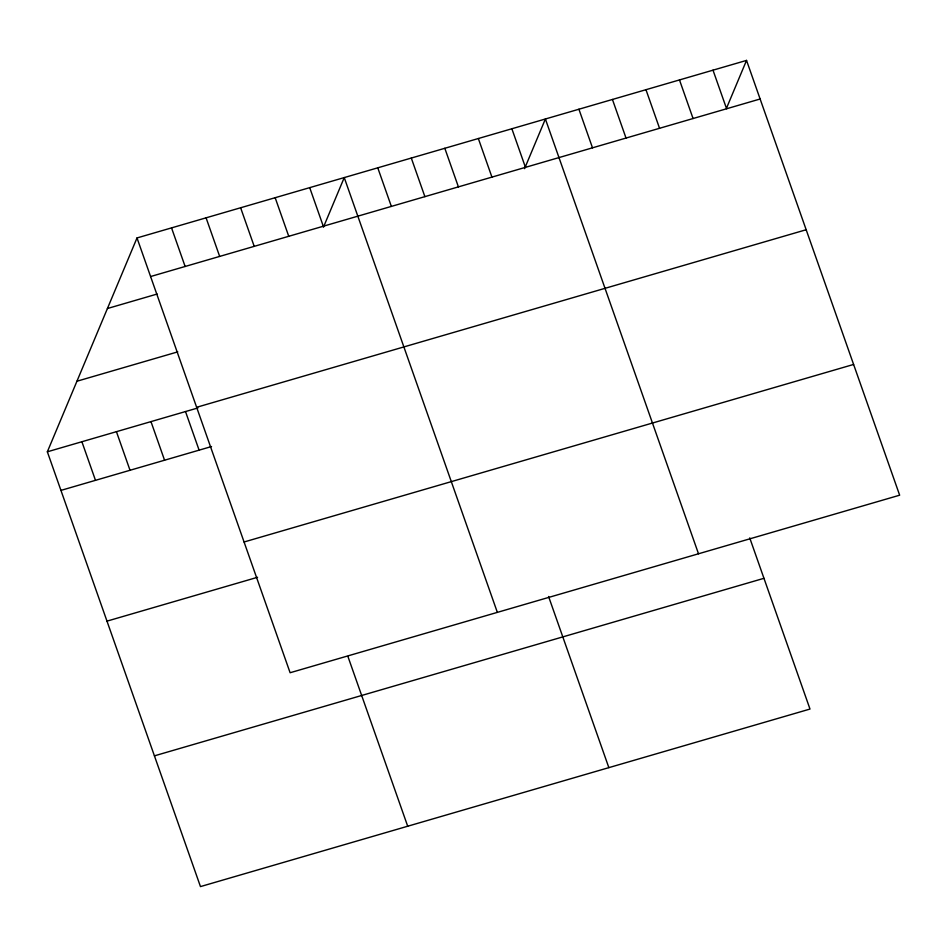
<?xml version="1.0" encoding="UTF-8"?>
<svg xmlns="http://www.w3.org/2000/svg" width="947" height="947" viewBox="0 0 947 947"><rect width="100%" height="100%" fill="white"/><g stroke="black" fill="none" stroke-linecap="round" stroke-linejoin="round"><path stroke-width="1.42" d="M749.728 537.896L809.993 709.054L200.468 886.593L47.35 451.802L137.007 237.946L746.532 60.407L899.65 495.198L290.113 672.737L137.007 237.946M323.424 227.244L344.246 177.586L497.353 612.378M524.567 168.649L545.389 118.991L698.507 553.782M726.811 107.449L746.532 60.407M150.597 276.536L760.121 98.997M107.413 308.521L157.155 294.032M76.932 381.227L177.787 351.858M196.633 407.293L806.169 229.742M47.35 451.802L197.947 407.932M60.939 490.392L211.536 446.534M244.077 541.992L853.602 364.453M106.987 621.137L257.584 577.279M154.42 755.848L763.957 578.309M713.008 70.173L726.598 108.763M679.484 79.927L693.074 118.529M645.961 89.693L659.55 128.295M612.437 99.459L626.026 138.061M578.913 109.225L592.502 147.815M511.865 128.756L525.455 167.347M478.342 138.522L491.931 177.113M444.818 148.288L458.407 186.879M411.294 158.054L424.883 196.645M548.573 596.48L608.85 767.638M377.77 167.82L391.36 206.41M309.705 187.648L323.294 226.238M275.163 197.698L288.752 236.3M240.621 207.76L254.21 246.362M206.079 217.822L219.668 256.424M347.904 656.425L407.707 826.234M171.537 227.884L185.127 266.474M185.505 411.554L199.107 450.156M150.975 421.616L164.565 460.218M116.434 431.678L130.023 470.28M81.892 441.74L95.481 480.33"/></g></svg>
